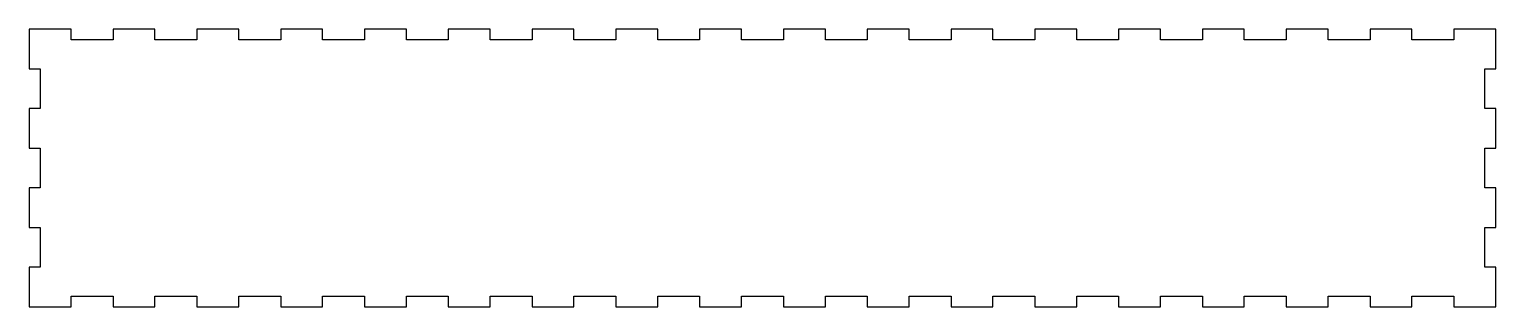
# Model space of a CAD drawing. Header units: millimetres. Extents: x -636 to -224, y 0 to 78.
import ezdxf

# ---------------------------------------------------------------- set-up
doc = ezdxf.new("R2010")
doc.units = ezdxf.units.MM
doc.layers.get('0').update_dxf_attribs({"linetype": 'CONTINUOUS'})

msp = doc.modelspace()

# ---------------------------------------------------------------- linework, layer by layer
msp.add_lwpolyline([(-636, 22.29), (-633, 22.29), (-633, 11.14), (-636, 11.14), (-636, 0), (-624.23, 0), (-624.23, 3), (-612.46, 3), (-612.46, 0), (-600.69, 0), (-600.69, 3), (-588.91, 3), (-588.91, 0), (-577.14, 0), (-577.14, 3), (-565.37, 3), (-565.37, 0), (-553.6, 0), (-553.6, 3), (-541.83, 3), (-541.83, 0), (-530.06, 0), (-530.06, 3), (-518.29, 3), (-518.29, 0), (-506.51, 0), (-506.51, 3), (-494.74, 3), (-494.74, 0), (-482.97, 0), (-482.97, 3), (-471.2, 3), (-471.2, 0), (-459.43, 0), (-459.43, 3), (-447.66, 3), (-447.66, 0), (-435.89, 0), (-435.89, 3), (-424.11, 3), (-424.11, 0), (-412.34, 0), (-412.34, 3), (-400.57, 3), (-400.57, 0), (-388.8, 0), (-388.8, 3), (-377.03, 3), (-377.03, 0), (-365.26, 0), (-365.26, 3), (-353.49, 3), (-353.49, 0), (-341.71, 0), (-341.71, 3), (-329.94, 3), (-329.94, 0), (-318.17, 0), (-318.17, 3), (-306.4, 3), (-306.4, 0), (-294.63, 0), (-294.63, 3), (-282.86, 3), (-282.86, 0), (-271.09, 0), (-271.09, 3), (-259.31, 3), (-259.31, 0), (-247.54, 0), (-247.54, 3), (-235.77, 3), (-235.77, 0), (-224, 0), (-224, 11.14), (-227, 11.14), (-227, 22.29), (-224, 22.29), (-224, 33.43), (-227, 33.43), (-227, 44.57), (-224, 44.57), (-224, 55.71), (-227, 55.71), (-227, 66.86), (-224, 66.86), (-224, 78), (-235.77, 78), (-235.77, 75), (-247.54, 75), (-247.54, 78), (-259.31, 78), (-259.31, 75), (-271.09, 75), (-271.09, 78), (-282.86, 78), (-282.86, 75), (-294.63, 75), (-294.63, 78), (-306.4, 78), (-306.4, 75), (-318.17, 75), (-318.17, 78), (-329.94, 78), (-329.94, 75), (-341.71, 75), (-341.71, 78), (-353.49, 78), (-353.49, 75), (-365.26, 75), (-365.26, 78), (-377.03, 78), (-377.03, 75), (-388.8, 75), (-388.8, 78), (-400.57, 78), (-400.57, 75), (-412.34, 75), (-412.34, 78), (-424.11, 78), (-424.11, 75), (-435.89, 75), (-435.89, 78), (-447.66, 78), (-447.66, 75), (-459.43, 75), (-459.43, 78), (-471.2, 78), (-471.2, 75), (-482.97, 75), (-482.97, 78), (-494.74, 78), (-494.74, 75), (-506.51, 75), (-506.51, 78), (-518.29, 78), (-518.29, 75), (-530.06, 75), (-530.06, 78), (-541.83, 78), (-541.83, 75), (-553.6, 75), (-553.6, 78), (-565.37, 78), (-565.37, 75), (-577.14, 75), (-577.14, 78), (-588.91, 78), (-588.91, 75), (-600.69, 75), (-600.69, 78), (-612.46, 78), (-612.46, 75), (-624.23, 75), (-624.23, 78), (-636, 78), (-636, 66.86), (-633, 66.86), (-633, 55.71), (-636, 55.71), (-636, 44.57), (-633, 44.57), (-633, 33.43), (-636, 33.43)], close=True)

doc.saveas('drawing.dxf')
